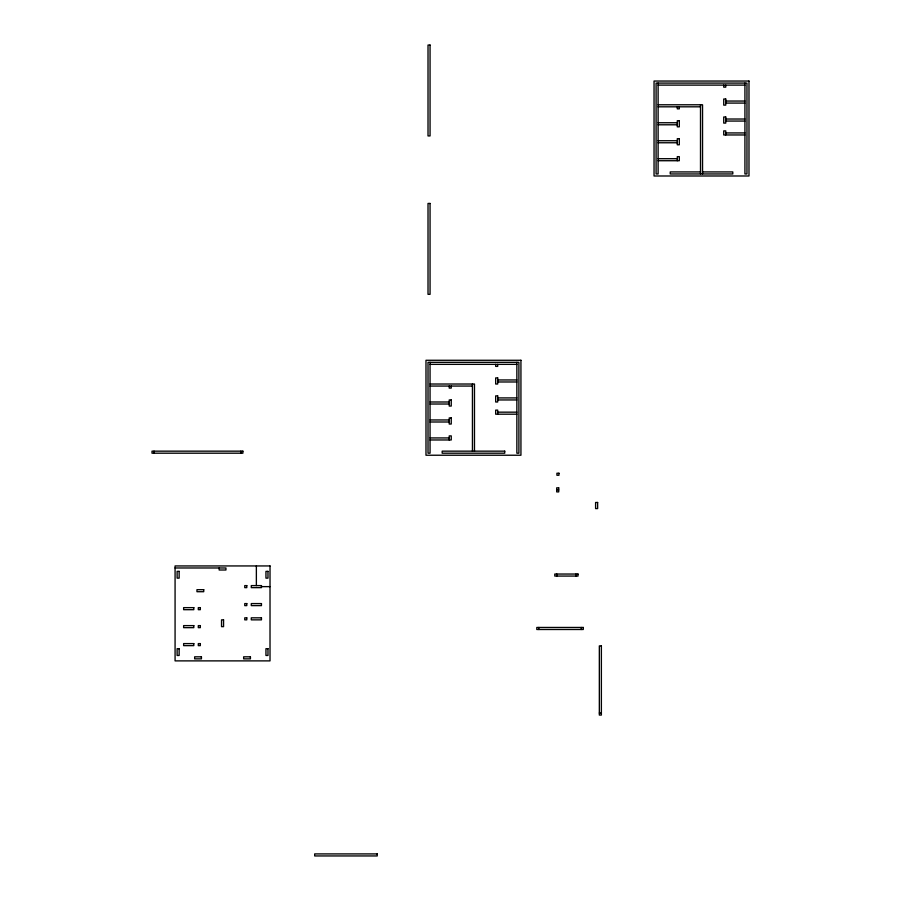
<?xml version="1.0" encoding="UTF-8"?>
<svg xmlns="http://www.w3.org/2000/svg" width="901" height="901" viewBox="0 0 901 901"><rect width="100%" height="100%" fill="white"/><g stroke="black" fill="none" stroke-linecap="round" stroke-linejoin="round"><path stroke-width="1.35" d="M658.113 85.111L744.924 85.111M725.767 101.047L744.924 101.047M725.767 103.086L744.924 103.086M658.113 104.786L702.543 104.786L702.543 173.961M658.113 106.814L700.505 106.814M725.767 119.022L744.924 119.022M725.767 121.061L744.924 121.061M658.113 122.75L677.282 122.75M658.113 124.788L677.282 124.788M725.767 132.931L744.924 132.931M744.924 134.959L723.728 134.959L723.728 130.893L725.767 130.893L725.767 134.959M658.113 140.725L677.282 140.725M658.113 142.763L677.282 142.763M658.113 158.7L677.282 158.7M658.113 160.727L679.309 160.727L679.309 156.661L677.282 156.661L677.282 160.727M700.505 171.922L670.243 171.922L670.243 173.961L732.795 173.961L732.795 171.922L702.543 171.922M430.059 364.353L516.859 364.353M497.701 379.952L516.859 379.952M497.701 381.979L516.859 381.979M430.059 384.017L474.478 384.017L474.478 451.153M430.059 386.056L472.439 386.056M497.701 397.915L516.859 397.915M497.701 399.954L516.859 399.954M430.059 401.992L449.216 401.992M430.059 404.02L449.216 404.02M497.701 412.162L516.859 412.162M516.859 414.19L495.674 414.19L495.674 410.124L497.701 410.124L497.701 414.19M430.059 419.956L449.216 419.956M430.059 421.995L449.216 421.995M430.059 437.931L449.216 437.931M430.059 439.97L451.243 439.97L451.243 435.893L449.216 435.893L449.216 439.97M556.694 489.862L558.721 489.862M175.076 567.979L225.937 567.979L225.937 570.006L219.157 570.006L219.157 567.979M261.459 586.63L270.018 586.63M599.334 713.029L601.372 713.029M744.924 83.083L744.924 173.961L746.963 173.961L746.963 83.083L656.086 83.083L656.086 173.961L658.113 173.961L658.113 83.083M725.767 85.111L725.767 87.149L723.728 87.149L723.728 85.111M700.505 104.786L700.505 173.961M679.309 106.814L679.309 108.852L677.282 108.852L677.282 106.814M581.224 627.456L581.224 629.495M575.976 574.038L575.976 576.066M556.818 574.038L556.818 576.066M538.843 627.456L538.843 629.495M516.859 362.315L516.859 453.192L518.897 453.192L518.897 362.315L428.02 362.315L428.02 453.192L430.059 453.192L430.059 362.315M497.701 364.353L497.701 366.38L495.674 366.38L495.674 364.353M472.439 384.017L472.439 451.153M451.243 386.056L451.243 388.083L449.216 388.083L449.216 386.056M256.368 565.941L256.368 585.605M240.849 451.153L240.849 453.192M154.037 451.153L154.037 453.192M430.059 45.05L428.02 45.05L428.02 135.927L430.059 135.927L430.059 45.05M748.99 81.045L654.047 81.045L654.047 175.988L748.99 175.988L748.99 81.045M725.767 99.02L723.728 99.02L723.728 105.124L725.767 105.124L725.767 99.02M725.767 116.995L723.728 116.995L723.728 123.088L725.767 123.088L725.767 116.995M679.309 120.723L677.282 120.723L677.282 126.827L679.309 126.827L679.309 120.723M679.309 138.686L677.282 138.686L677.282 144.791L679.309 144.791L679.309 138.686M430.059 203.446L428.02 203.446L428.02 294.323L430.059 294.323L430.059 203.446M520.936 360.276L425.982 360.276L425.982 455.23L520.936 455.23L520.936 360.276M497.701 377.913L495.674 377.913L495.674 384.017L497.701 384.017L497.701 377.913M497.701 395.888L495.674 395.888L495.674 401.992L497.701 401.992L497.701 395.888M451.243 399.954L449.216 399.954L449.216 406.058L451.243 406.058L451.243 399.954M451.243 417.929L449.216 417.929L449.216 424.033L451.243 424.033L451.243 417.929M242.887 451.153L152.01 451.153L152.01 453.192L242.887 453.192L242.887 451.153M504.74 451.153L442.177 451.153L442.177 453.192L504.74 453.192L504.74 451.153M558.958 473.228L556.919 473.228L556.919 475.266L558.958 475.266L558.958 473.228M558.721 487.835L556.694 487.835L556.694 491.901L558.721 491.901L558.721 487.835M597.633 502.476L595.595 502.476L595.595 508.581L597.633 508.581L597.633 502.476M270.018 565.941L175.076 565.941L175.076 660.883L270.018 660.883L270.018 565.941M179.141 571.369L177.114 571.369L177.114 578.149L179.141 578.149L179.141 571.369M267.98 571.369L265.953 571.369L265.953 578.149L267.98 578.149L267.98 571.369M578.014 574.038L554.779 574.038L554.779 576.066L578.014 576.066L578.014 574.038M246.795 585.605L244.757 585.605L244.757 587.643L246.795 587.643L246.795 585.605M261.459 585.605L251.289 585.605L251.289 587.643L261.459 587.643L261.459 585.605M203.727 589.682L196.959 589.682L196.959 591.709L203.727 591.709L203.727 589.682M246.795 603.58L244.757 603.58L244.757 605.618L246.795 605.618L246.795 603.58M261.459 603.58L251.289 603.58L251.289 605.618L261.459 605.618L261.459 603.58M193.805 607.646L183.635 607.646L183.635 609.684L193.805 609.684L193.805 607.646M200.337 607.646L198.299 607.646L198.299 609.684L200.337 609.684L200.337 607.646M246.795 617.827L244.757 617.827L244.757 619.854L246.795 619.854L246.795 617.827M261.459 617.827L251.289 617.827L251.289 619.854L261.459 619.854L261.459 617.827M223.561 619.854L221.533 619.854L221.533 626.645L223.561 626.645L223.561 619.854M193.805 625.621L183.635 625.621L183.635 627.659L193.805 627.659L193.805 625.621M200.337 625.621L198.299 625.621L198.299 627.659L200.337 627.659L200.337 625.621M583.262 627.456L536.805 627.456L536.805 629.495L583.262 629.495L583.262 627.456M193.805 643.596L183.635 643.596L183.635 645.634L193.805 645.634L193.805 643.596M200.337 643.596L198.299 643.596L198.299 645.634L200.337 645.634L200.337 643.596M601.372 645.893L599.334 645.893L599.334 715.067L601.372 715.067L601.372 645.893M179.141 648.686L177.114 648.686L177.114 655.466L179.141 655.466L179.141 648.686M267.98 648.686L265.953 648.686L265.953 655.466L267.98 655.466L267.98 648.686M201.441 656.818L194.661 656.818L194.661 658.856L201.441 658.856L201.441 656.818M250.433 656.818L243.653 656.818L243.653 658.856L250.433 658.856L250.433 656.818M377.237 853.911L314.686 853.911L314.686 855.95L377.237 855.95L377.237 853.911"/></g></svg>
